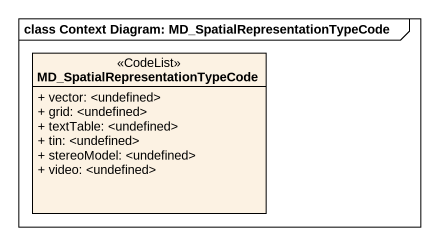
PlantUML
@startuml
mainframe class Context Diagram: MD_SpatialRepresentationTypeCode
hide circle
hide empty members
skinparam classAttributeIconSize 0
class "MD_SpatialRepresentationTypeCode" as MD_SpatialRepresentationType <<CodeList>> {
  + vector: <undefined>
  + grid: <undefined>
  + textTable: <undefined>
  + tin: <undefined>
  + stereoModel: <undefined>
  + video: <undefined>
}
@enduml
